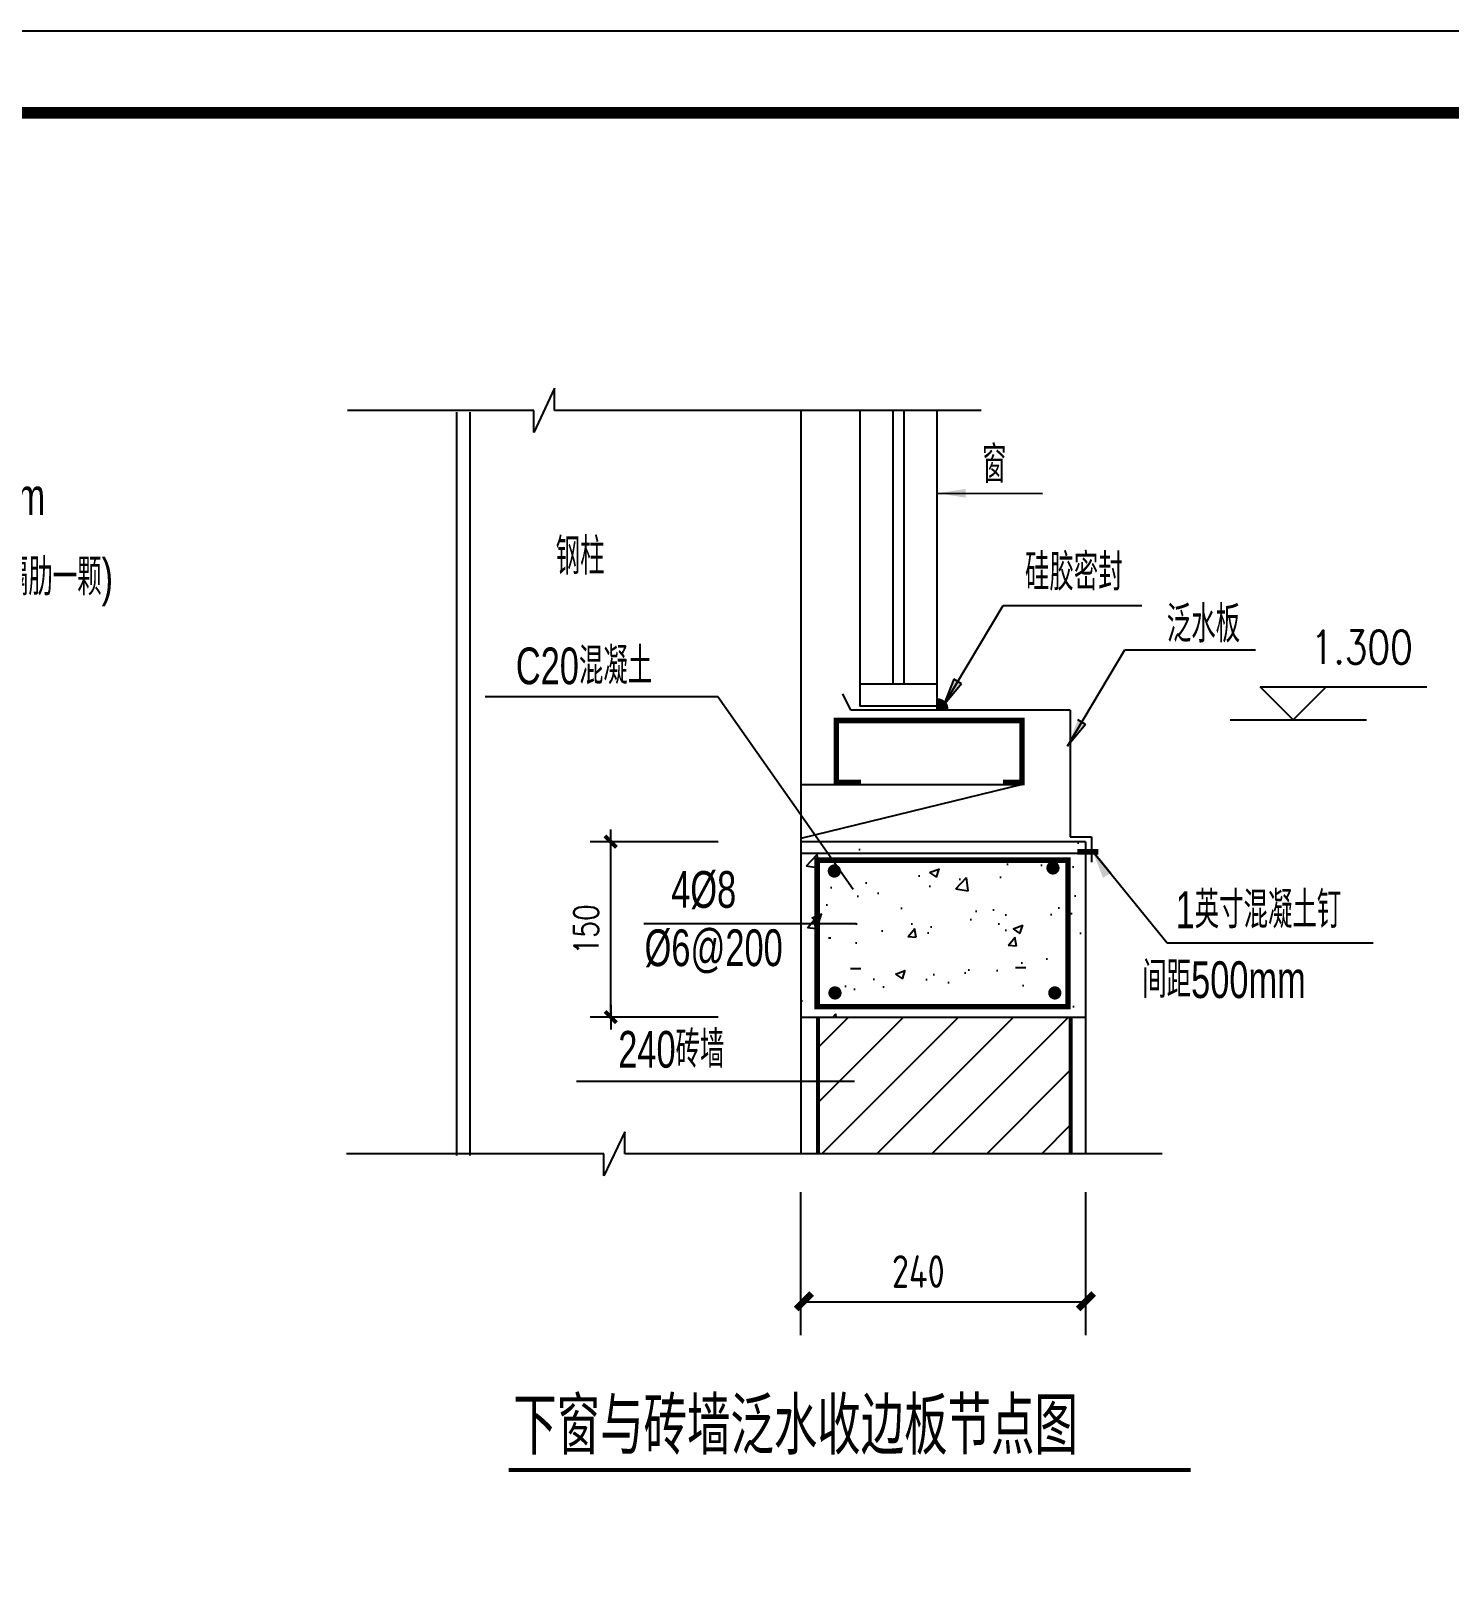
# Model space of a CAD drawing. Extents: x -248860 to 1018944, y -1060852 to 188626.
# Drawn here: x 959246 to 976625, y 59675 to 78762 of the extents above; entities that cross this region are included whole.
import ezdxf
from ezdxf.enums import TextEntityAlignment as Align

# ---------------------------------------------------------------- set-up
doc = ezdxf.new("R2010")
doc.units = 0
doc.header["$LTSCALE"] = 1000
doc.header["$MEASUREMENT"] = 0
doc.layers.get('0').update_dxf_attribs({"linetype": 'CONTINUOUS'})
for name, color, linetype in [('03', 3, 'CONTINUOUS'), ('09', 2, 'CONTINUOUS'), ('2', 2, 'CONTINUOUS'), ('253', 253, 'CONTINUOUS'), ('PUB_DIM', 3, 'CONTINUOUS'), ('WALL', 6, 'CONTINUOUS'), ('可见线', 7, 'CONTINUOUS'), ('图层1', 53, 'CONTINUOUS'), ('图框', 4, 'CONTINUOUS')]:
    doc.layers.add(name, color=color, linetype=linetype)
doc.styles.add('_HZTXT2', font='tssdeng2.shx', dxfattribs={"width": 0.8, "bigfont": 'tssdchn.shx'})
doc.styles.add('DIM_FONT', font='SIMPLEX.shx', dxfattribs={"width": 0.8})
doc.styles.add('SM', font='dytxt.shx', dxfattribs={"width": 0.7, "bigfont": 'hzdx.shx'})
doc.dimstyles.new('DIMN', dxfattribs={"dimtxt": 300, "dimasz": 1, "dimexe": 250, "dimexo": 300, "dimgap": 150, "dimtad": 1, "dimdec": 0, "dimzin": 0, "dimdsep": 46, "dimtxsty": 'DIM_FONT', "dimblk": '_DIMX', "dimcen": 0.09, "dimclrt": 7, "dimadec": 0, "dimazin": 0, "dimtfac": 1, "dimtdec": 0, "dimtix": 1, "dimtmove": 2, "dimatfit": 3, "dimldrblk": '_DIMX', "dimfxl": 1, "dimtolj": 1, "dimtzin": 0, "dimarcsym": 0})

# ---------------------------------------------------------------- blocks, each defined once
blk = doc.blocks.new('sadf f')
at = {"layer": '图框'}
blk.add_lwpolyline([(650751, 339863), (734851, 339863), (734851, 399263), (650751, 399263)], close=True, dxfattribs=at)
at = {"layer": '图框', "const_width": 140}
blk.add_lwpolyline([(653251, 398263), (733851, 398263), (733851, 340863), (653251, 340863)], close=True, dxfattribs=at)
blk = doc.blocks.new('_DIMX')
blk.add_line((-150, 0), (150, 0))
at = {"const_width": 50}
blk.add_lwpolyline([(-70, -70), (70, 70)], dxfattribs=at)

msp = doc.modelspace()

# ---------------------------------------------------------------- hatches: boundary and pattern name
h = msp.add_hatch()
h.set_pattern_fill('ANSI31,_O', color=250, scale=300)
h.set_pattern_definition([(45, (914858.5, 224447.5), (-336.7596, 336.7596), [])])
h.paths.add_polyline_path([(971979.1, 66688.6), (968885.6, 66688.6), (968885.6, 65015.4), (971979.1, 65015.4)])
at = {"layer": '图层1'}
h = msp.add_hatch(dxfattribs=at)
h.set_pattern_fill('AR-CONC', color=256, scale=6.75, style=0)
h.set_pattern_definition([(50, (788922, 347431.1), (1229.7465, -107.5888), [128.5875, -1414.4625]), (355, (788922, 347431.1), (-237.889, 1289.6323), [102.87, -1131.57]), (100.451, (789024.5, 347422.1), (991.862, 1182.0376), [109.2825, -1202.1075]), (46.1842, (788922, 347774), (1829.7835, -283.786), [192.881, -2121.694]), (96.6356, (789074.5, 347750.3), (1602.479, 1670.1225), [163.924, -1803.161]), (351.184, (788922, 347774), (1602.481, 1670.12), [154.305, -1697.355]), (21, (789093.4, 347688.2), (1023.4004, -690.2922), [128.5875, -1414.4625]), (326, (789093.4, 347688.2), (417.1637, 1243.269), [102.87, -1131.57]), (71.4514, (789178.7, 347630.7), (1440.5613, 552.9793), [109.2825, -1202.1075]), (37.5, (788921.98, 347431.06), (20.8481, 570.7465), [0, -1117.854, 0, -1148.715, 0, -1135.8563]), (7.5, (788922, 347431.06), (451.0327, 676.2189), [0, -654.939, 0, -1092.1365, 0, -432.9112]), (327.5, (788539.64, 347431.06), (915.2365, -38.669), [0, -428.625, 0, -1337.31, 0, -1774.5075]), (317.5, (788368.2, 347431.1), (999.872, 171.6288), [0, -557.2125, 0, -888.111, 0, -1260.1575])])
h.paths.add_polyline_path([(972160.2, 66688.6), (972160.2, 68836.8), (968675.2, 68836.8), (968675.2, 66688.6)])

# ---------------------------------------------------------------- linework, layer by layer
at = {"const_width": 50}
msp.add_lwpolyline([(965094.8, 61142.6), (973450.1, 61142.6)], dxfattribs=at)
for points in [[(970476.1, 70446.5), (970341.4, 70581.5), (970341.4, 70446.5)], [(970476.1, 70446.5), (970436.7, 70541.8), (970341.4, 70581.5)]]:
    msp.add_solid(points)
at = {"layer": '03'}
for p, q in [((965658.8, 74388.6), (965404.8, 73848.6)), ((965658.8, 74118.6), (965658.8, 74388.6)), ((965404.8, 74118.6), (963121.2, 74118.6)), ((965404.8, 73848.6), (965404.8, 74118.6)), ((970884.7, 74118.6), (965658.8, 74118.6)), ((970353, 73104.3), (971636.9, 73101.4)), ((970423.6, 70502.7), (971154.7, 71731)), ((971154.7, 71731), (972852, 71731)), ((971940.8, 70005.3), (972642.9, 71187.7)), ((972642.9, 71187.7), (974246.2, 71187.7)), ((970550.6, 70825.2), (970423.6, 70502.7)), ((970643.6, 70770), (970550.6, 70825.2)), ((970643.6, 70770), (970423.6, 70502.7)), ((970341.4, 70497.3), (969396.4, 70497.3)), ((972160.8, 70272.7), (971940.8, 70005.3)), ((972160.8, 70272.7), (972067.8, 70327.9)), ((972160.2, 68836.8), (968675.2, 68836.8)), ((972160.2, 68836.8), (972160.2, 65015.4)), ((972470, 68449.3), (972250, 68716.6)), ((972250, 68716.6), (973164.2, 67599.3)), ((973164.2, 67599.3), (975687.9, 67599.3)), ((966517.1, 65285.4), (966263.1, 64745.4)), ((966517.1, 65015.4), (966517.1, 65285.4)), ((966263.1, 65015.4), (963109.3, 65015.4)), ((966263.1, 64745.4), (966263.1, 65015.4)), ((973100.8, 65015.4), (966517.1, 65015.4))]:
    msp.add_line(p, q, dxfattribs=at)
at = {"layer": '03', "const_width": 50}
for points in [[(968885.6, 66682.8), (968885.6, 65009.6)], [(971979.1, 66682.8), (971979.1, 65009.6)]]:
    msp.add_lwpolyline(points, dxfattribs=at)
at = {"layer": '03'}
for points in [[(970695.3, 73049.4), (970353, 73104.3), (970695.1, 73157.5)], [(970550.6, 70825.2), (970423.6, 70502.7), (970643.6, 70770)], [(972067.8, 70327.9), (971940.8, 70005.3), (972160.8, 70272.7)], [(972377, 68394.1), (972250, 68716.6), (972470, 68449.3)]]:
    msp.add_solid(points, dxfattribs=at)
at = {"layer": '09'}
for p, q in [((969289.1, 70446.5), (969187.8, 70649)), ((971972.3, 70446.5), (969289.1, 70446.5)), ((971972.3, 70446.5), (971972.3, 68896)), ((971972.3, 68896), (972233.5, 68896)), ((972233.5, 68896), (972233.5, 68587.5))]:
    msp.add_line(p, q, dxfattribs=at)
at = {"layer": '2'}
msp.add_arc((970341.1, 70446.5), 135, 0, 89.85296, dxfattribs=at)
at = {"layer": '253'}
for p, q in [((964457.6, 74098.6), (964457.6, 64995.4)), ((964619.6, 74098.6), (964619.6, 64995.4)), ((968675.2, 74118.6), (968675.2, 65015.4)), ((969396.4, 74118.6), (969396.4, 70497.3)), ((969801.4, 74118.6), (969801.4, 70767.3)), ((969936.4, 74118.6), (969936.4, 70767.3)), ((970341.4, 74118.6), (970341.4, 70446.5)), ((970341.4, 70767.3), (969396.4, 70767.3))]:
    msp.add_line(p, q, dxfattribs=at)
at = {"layer": 'PUB_DIM'}
for p, q in [((974300.5, 70733), (975110.5, 70733)), ((974705.5, 70328), (974300.5, 70733)), ((975110.5, 70733), (974705.5, 70328)), ((975110.5, 70733), (976344.8, 70733)), ((968669.7, 64546.6), (968669.7, 62791.6)), ((972160.2, 64546.6), (972160.2, 62791.6)), ((972160.2, 63196.6), (968689.5, 63196.6))]:
    msp.add_line(p, q, dxfattribs=at)
at = {"layer": 'PUB_DIM', "const_width": 81}
for points in [[(968616.3, 63114.2), (968807.2, 63305.2)], [(972071.2, 63114.2), (972262.1, 63305.2)]]:
    msp.add_lwpolyline(points, dxfattribs=at)
at = {"layer": '图层1'}
for p, q in [((967659.6, 70611.8), (964807.6, 70611.8)), ((969313.8, 68251.4), (967659.6, 70611.8)), ((973933.4, 70328), (975606.3, 70328)), ((971384.9, 69537.3), (968675.2, 68876.7)), ((968675.2, 69537.3), (971384.9, 69537.3)), ((968675.2, 68697), (972160.2, 68697)), ((969354.5, 67830.2), (966752.5, 67830.2)), ((969284, 67285), (969411.5, 67285)), ((971302.7, 67295.6), (971430.2, 67295.6)), ((968675.2, 66688.6), (972160.2, 66688.6)), ((969334, 65898.5), (965926.5, 65898.5))]:
    msp.add_line(p, q, dxfattribs=at)
at = {"layer": '图层1', "const_width": 67.5}
for points in [[(969413.7, 69561.1), (969108.8, 69561.1), (969108.8, 70320.7), (971384.9, 70320.7), (971384.9, 69561.1), (971150.6, 69561.1)], [(972059.9, 68711.4), (972321.1, 68711.4)]]:
    msp.add_lwpolyline(points, dxfattribs=at)
msp.add_lwpolyline([(968874.8, 68609.8), (971947.2, 68609.8), (971947.2, 66816.6), (968874.8, 66816.6)], close=True, dxfattribs=at)
at = {"layer": '图层1', "const_width": 80.7}
for points in [[(969044.6, 68477.5, 1), (969126, 68477.5, 1)], [(971722.8, 68515.2, 1), (971804.1, 68515.2, 1)], [(969052.2, 66984.5, 1), (969133.5, 66984.5, 1)], [(971745.4, 66984.5, 1), (971826.7, 66984.5, 1)]]:
    msp.add_lwpolyline(points, format="xyb", close=True, dxfattribs=at)

# ---------------------------------------------------------------- block references
at = {"layer": 'WALL'}
msp.add_blockref('sadf f', (252440.6, -320500.6), dxfattribs=at)

# ---------------------------------------------------------------- texts
at = {"layer": '03', "style": '_HZTXT2', "width": 0.8}
for s, height, p in [('240', 400, (969790.4, 63372.9)), ('下窗与砖墙泛水收边板节点图', 700, (965152.5, 61331.2))]:
    msp.add_text(s, height=height, dxfattribs=at).set_placement(p)
at = {"layer": 'PUB_DIM', "style": 'DIM_FONT', "width": 0.8}
msp.add_text('1.300', height=405, dxfattribs=at).set_placement((976171.5, 71016.5), align=Align.RIGHT)
at = {"layer": '可见线', "style": 'SM', "width": 0.7}
for s, p in [('窗', (970894.4, 73231.6)), ('间距300mm', (957414.1, 72837.7)), ('钢柱', (965671.7, 72106.4)), ('自攻螺钉2-14X40(隔肋一颗)', (955981.9, 71853.8)), ('硅胶密封', (971420.4, 71912.7)), ('泛水板 ', (973157.7, 71276)), ('C20混凝土', (965183.4, 70764.7)), ('4%%C8', (967086.5, 68026.9)), ('1英寸混凝土钉', (973265.2, 67777)), ('%%C6@200', (966760.6, 67313)), ('间距500mm', (972857.2, 66922)), ('240砖墙', (966437.7, 66068.8))]:
    msp.add_text(s, height=450, dxfattribs=at).set_placement(p)

# ---------------------------------------------------------------- dimensions: what is measured, and where the dimension line sits
at = {"layer": 'PUB_DIM'}
msp.add_aligned_dim(p1=(967962, 66688.6), p2=(967962, 68836.8), distance=1616.7, text='150', dimstyle='DIMN', dxfattribs=at).render()

doc.saveas('drawing.dxf')
